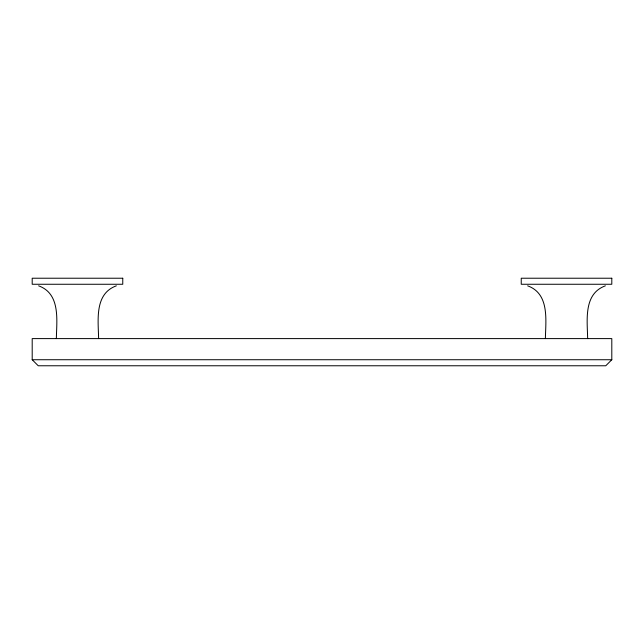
<?xml version="1.0" encoding="UTF-8"?>
<svg xmlns="http://www.w3.org/2000/svg" width="644" height="644" viewBox="0 0 644 644"><rect width="100%" height="100%" fill="white"/><g stroke="black" fill="none" stroke-linecap="round" stroke-linejoin="round"><path stroke-width="0.97" d="M611.8 359.738L605.763 365.768L38.238 365.768L32.2 359.73L32.2 338.599L611.8 338.599L611.8 359.738L32.2 359.73M116.339 285.831C94.282 293.785 98.282 320.237 98.613 338.599M605.376 285.831C583.319 293.785 587.32 320.237 587.65 338.599M527.661 285.831C549.718 293.785 545.718 320.237 545.388 338.599M38.624 285.831C60.681 293.785 56.68 320.237 56.35 338.599M122.763 278.232L32.2 278.224L32.2 284.262L122.763 284.27L122.763 278.232M611.8 278.232L521.238 278.224L521.238 284.262L611.8 284.262L611.8 278.232"/></g></svg>
